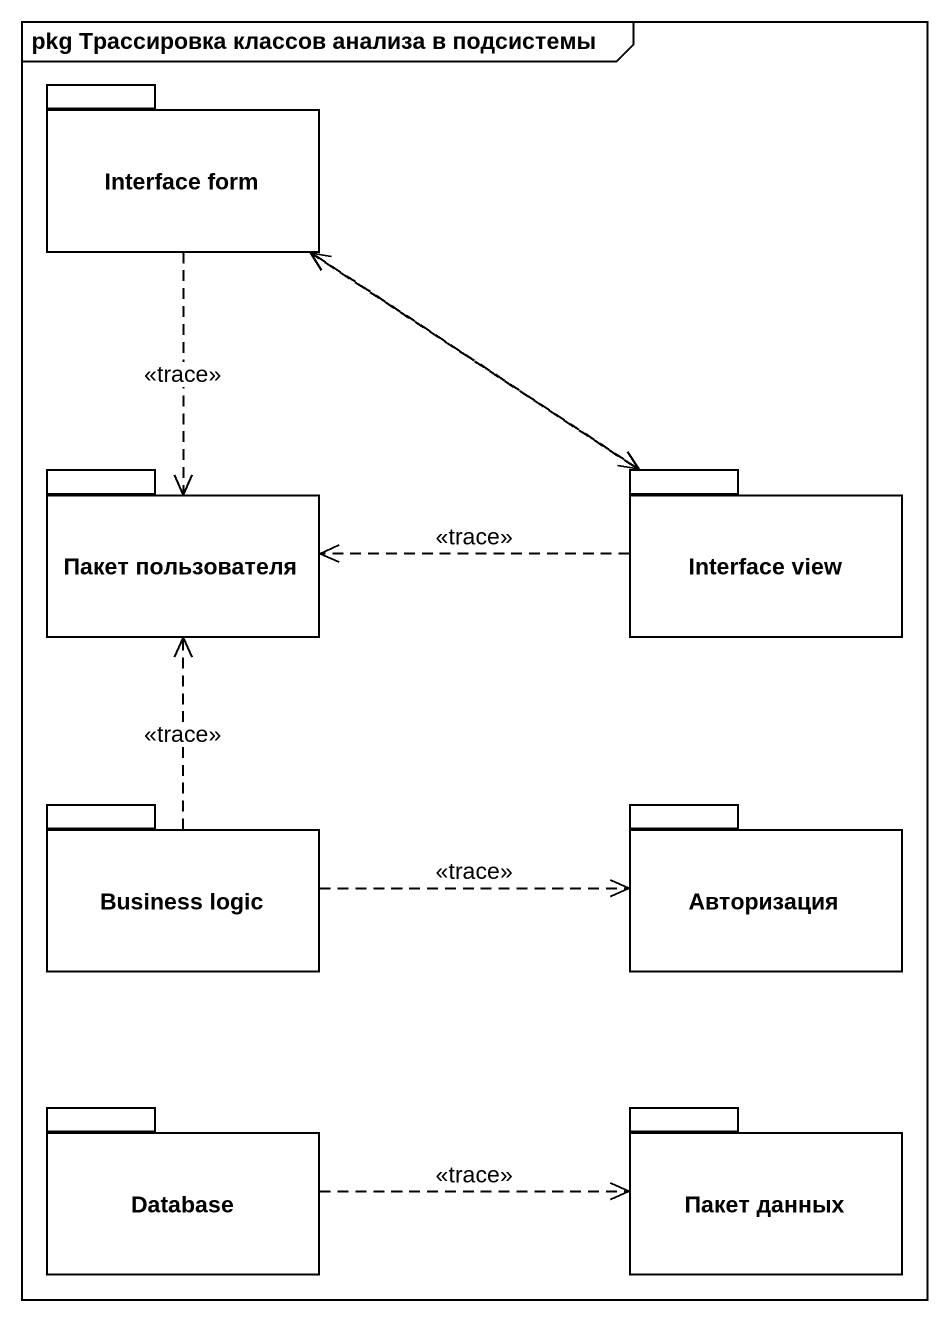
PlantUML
@startuml
mainframe pkg Трассировка классов анализа в подсистемы
package "Interface form" as Interface_form {
}
package "Пакет пользователя" as Пакет_пользователя {
}
package "Interface view" as Interface_view {
}
package "Business logic" as Business_logic {
}
package Авторизация {
}
package "Database" as Database_ {
}
package "Пакет данных" as Пакет_данных {
}
Interface_form ..> Пакет_пользователя : <<trace>>
Interface_form ..> Interface_view
Interface_view .up.> Interface_form
Interface_view .left.> Пакет_пользователя : <<trace>>
Business_logic .up.> Пакет_пользователя : <<trace>>
Business_logic .right.> Авторизация : <<trace>>
Database_ .right.> Пакет_данных : <<trace>>
@enduml
